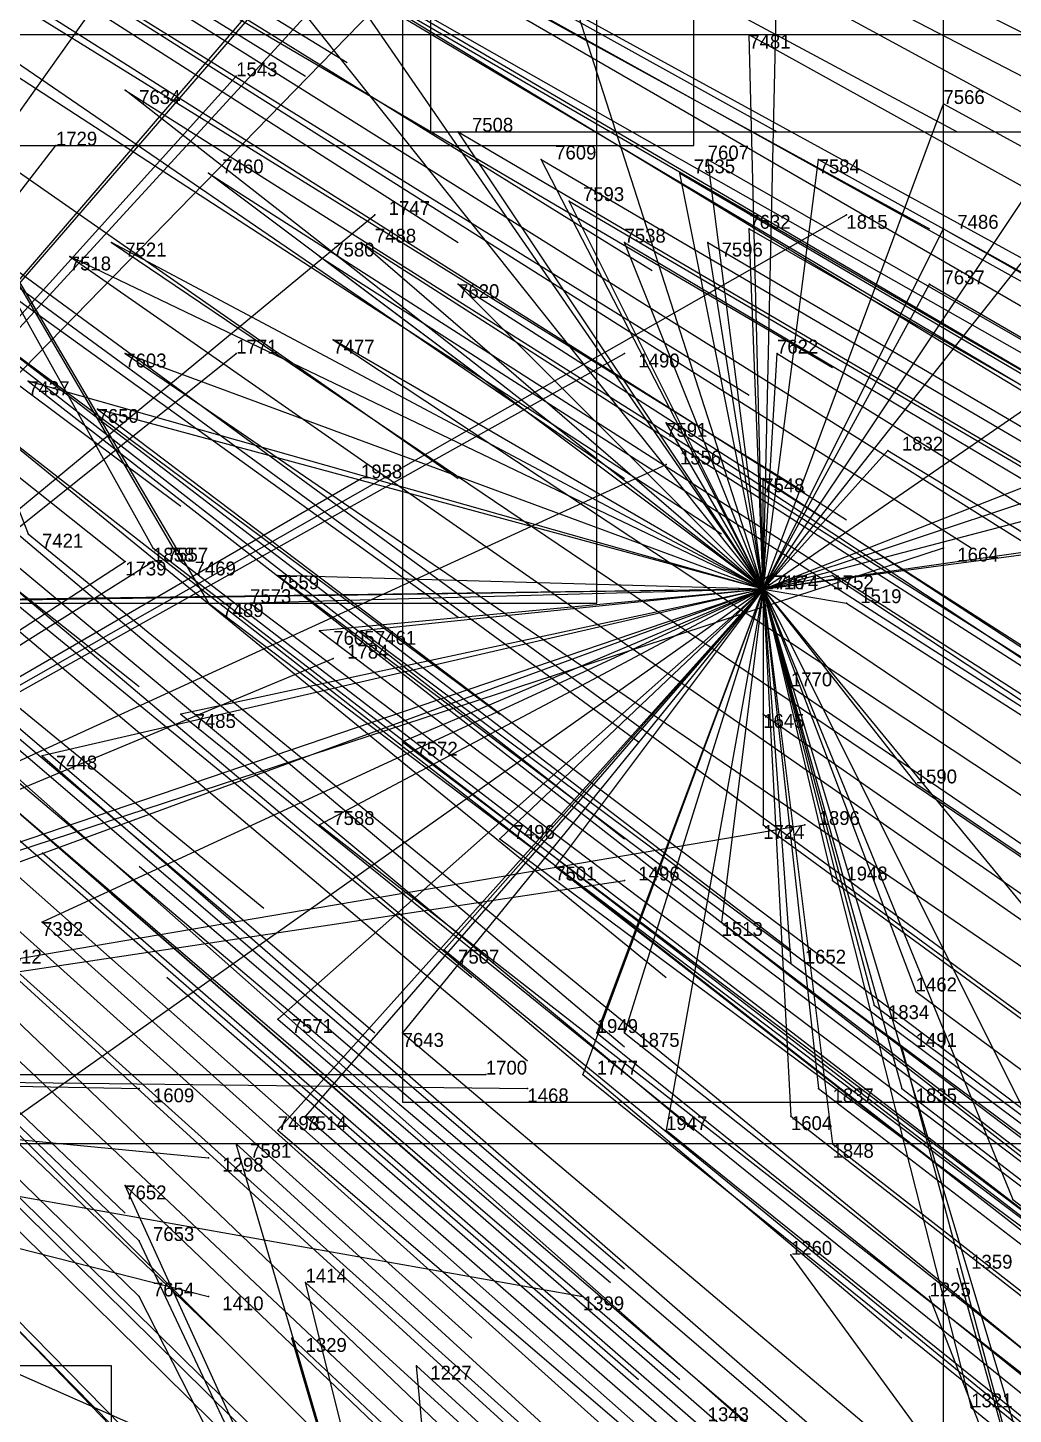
# Model space of a CAD drawing. Extents: x -0.5 to 0.59, y -0.5 to 0.59.
# Drawn here: x 0.256 to 0.327, y -0.2665 to -0.1665 of the extents above; entities that cross this region are included whole.
import ezdxf

# ---------------------------------------------------------------- set-up
doc = ezdxf.new("R2010")
doc.units = 0
for name, color, linetype in [('Clients', 3, 'CONTINUOUS'), ('Facilities', 3, 'CONTINUOUS'), ('Facilities_lines', 3, 'CONTINUOUS'), ('Min_max_boxes', 1, 'CONTINUOUS'), ('Normals', 1, 'CONTINUOUS'), ('Source_points', 5, 'CONTINUOUS'), ('Text', 3, 'CONTINUOUS')]:
    doc.layers.add(name, color=color, linetype=linetype)

msp = doc.modelspace()

# ---------------------------------------------------------------- linework, layer by layer
at = {"layer": 'Clients', "color": 5}
for p in [(0.308, -0.167, -0.876), (0.271, -0.17, -1.25), (0.263, -0.171, -0.786), (0.322, -0.172, -0.911), (0.287, -0.174, -0.84), (0.258, -0.175, -1.25), (0.293, -0.176, -0.855), (0.305, -0.176, -0.88), (0.313, -0.176, -0.898), (0.269, -0.177, -0.806), (0.303, -0.177, -0.878), (0.295, -0.179, -0.863), (0.281, -0.18, -1.25), (0.315, -0.18, -1.25), (0.308, -0.181, -0.892), (0.322, -0.181, -0.923), (0.262, -0.182, -0.799), (0.28, -0.182, -0.835), (0.299, -0.182, -0.875), (0.305, -0.182, -0.888), (0.259, -0.183, -0.793), (0.277, -0.183, -0.83), (0.287, -0.185, -0.854), (0.321, -0.185, -0.927), (0.278, -0.189, -0.84), (0.263, -0.19, -0.811), (0.271, -0.19, -1.25), (0.299, -0.19, -1.25), (0.31, -0.19, -0.908), (0.256, -0.192, -0.8), (0.261, -0.194, -0.813), (0.302, -0.195, -0.898), (0.318, -0.197, -0.935), (0.302, -0.198, -1.25), (0.28, -0.199, -1.25), (0.309, -0.199, -0.918), (0.256, -0.203, -0.818), (0.265, -0.204, -0.837), (0.322, -0.204, -1.25), (0.263, -0.205, -1.25), (0.265, -0.205, -1.25), (0.267, -0.205, -0.842), (0.274, -0.206, -0.857), (0.314, -0.206, -0.939), (0.309, -0.207, -1.25), (0.269, -0.208, -0.851), (0.272, -0.208, -0.855), (0.315, -0.208, -0.944), (0.277, -0.21, -0.869), (0.28, -0.21, -0.876), (0.278, -0.212, -1.25), (0.311, -0.214, -0.943), (0.267, -0.216, -0.86), (0.309, -0.216, -0.942), (0.283, -0.218, -0.894), (0.257, -0.219, -0.844), (0.32, -0.221, -0.971), (0.277, -0.224, -0.89), (0.309, -0.224, -0.955), (0.312, -0.224, -1.25), (0.29, -0.225, -0.917), (0.294, -0.227, -0.928), (0.299, -0.228, -1.25), (0.314, -0.228, -0.97), (0.257, -0.231, -0.863), (0.306, -0.231, -0.958), (0.286, -0.233, -0.923), (0.311, -0.234, -0.973), (0.32, -0.236, -0.993), (0.317, -0.237, -0.99), (0.274, -0.238, -0.909), (0.283, -0.239, -0.925), (0.297, -0.239, -0.952), (0.299, -0.239, -0.958), (0.319, -0.24, -1.25), (0.289, -0.242, -1.25), (0.296, -0.242, -0.956), (0.264, -0.243, -1.25), (0.292, -0.243, -1.25), (0.313, -0.243, -0.991), (0.319, -0.243, -1.003), (0.276, -0.245, -0.922), (0.311, -0.245, -0.99), (0.274, -0.246, -0.92), (0.302, -0.246, -0.974), (0.271, -0.247, -0.918), (0.314, -0.247, -0.999), (0.269, -0.248, -1.25), (0.263, -0.25, -0.907), (0.327, -0.251, -1.029), (0.264, -0.254, -0.916), (0.311, -0.255, -1.25), (0.323, -0.256, -1.25), (0.276, -0.257, -0.942), (0.264, -0.258, -0.923), (0.269, -0.258, -1.25), (0.296, -0.258, -1.25), (0.321, -0.258, -1.25), (0.275, -0.261, -0.949), (0.284, -0.263, -0.968), (0.324, -0.266, -1.046)]:
    msp.add_point(p, dxfattribs=at)
at = {"layer": 'Facilities', "color": 3}
msp.add_point((0.309, -0.207, -0.93), dxfattribs=at)
at = {"layer": 'Facilities_lines', "color": 3}
for p, q in [((0.309, -0.207, -0.93), (0.291, -0.151, -0.821)), ((0.236, -0.152, -0.703), (0.256, -0.203, -0.818)), ((0.236, -0.152, -0.703), (0.267, -0.205, -0.842)), ((0.236, -0.152, -0.703), (0.269, -0.208, -0.851)), ((0.236, -0.152, -0.703), (0.265, -0.204, -0.837)), ((0.206, -0.242, -1.25), (0.283, -0.153, -1.25)), ((0.206, -0.242, -1.25), (0.283, -0.158, -1.25)), ((0.309, -0.207, -0.93), (0.27, -0.158, -0.781)), ((0.206, -0.242, -1.25), (0.265, -0.159, -1.25)), ((0.206, -0.242, -1.25), (0.285, -0.161, -1.25)), ((0.309, -0.207, -0.93), (0.278, -0.162, -0.804)), ((0.206, -0.242, -1.25), (0.274, -0.163, -1.25)), ((0.309, -0.207, -0.93), (0.31, -0.163, -0.875)), ((0.309, -0.207, -0.93), (0.308, -0.167, -0.876)), ((0.206, -0.242, -1.25), (0.271, -0.17, -1.25)), ((0.309, -0.207, -0.93), (0.263, -0.171, -0.786)), ((0.309, -0.207, -0.93), (0.322, -0.172, -0.911)), ((0.309, -0.207, -0.93), (0.287, -0.174, -0.84)), ((0.309, -0.207, -0.93), (0.331, -0.174, -0.936)), ((0.206, -0.242, -1.25), (0.258, -0.175, -1.25)), ((0.309, -0.207, -0.93), (0.293, -0.176, -0.855)), ((0.309, -0.207, -0.93), (0.305, -0.176, -0.88)), ((0.309, -0.207, -0.93), (0.313, -0.176, -0.898)), ((0.309, -0.207, -0.93), (0.269, -0.177, -0.806)), ((0.309, -0.207, -0.93), (0.303, -0.177, -0.878)), ((0.309, -0.207, -0.93), (0.295, -0.179, -0.863)), ((0.206, -0.242, -1.25), (0.281, -0.18, -1.25)), ((0.206, -0.242, -1.25), (0.315, -0.18, -1.25)), ((0.309, -0.207, -0.93), (0.308, -0.181, -0.892)), ((0.309, -0.207, -0.93), (0.322, -0.181, -0.923)), ((0.309, -0.207, -0.93), (0.262, -0.182, -0.799)), ((0.309, -0.207, -0.93), (0.28, -0.182, -0.835)), ((0.309, -0.207, -0.93), (0.299, -0.182, -0.875)), ((0.309, -0.207, -0.93), (0.305, -0.182, -0.888)), ((0.309, -0.207, -0.93), (0.259, -0.183, -0.793)), ((0.309, -0.207, -0.93), (0.277, -0.183, -0.83)), ((0.309, -0.207, -0.93), (0.328, -0.183, -0.939)), ((0.309, -0.207, -0.93), (0.287, -0.185, -0.854)), ((0.309, -0.207, -0.93), (0.321, -0.185, -0.927)), ((0.309, -0.207, -0.93), (0.338, -0.187, -0.966)), ((0.309, -0.207, -0.93), (0.278, -0.189, -0.84)), ((0.206, -0.242, -1.25), (0.271, -0.19, -1.25)), ((0.206, -0.242, -1.25), (0.299, -0.19, -1.25)), ((0.309, -0.207, -0.93), (0.263, -0.19, -0.811)), ((0.309, -0.207, -0.93), (0.31, -0.19, -0.908)), ((0.309, -0.207, -0.93), (0.256, -0.192, -0.8)), ((0.309, -0.207, -0.93), (0.261, -0.194, -0.813)), ((0.309, -0.207, -0.93), (0.302, -0.195, -0.898)), ((0.309, -0.207, -0.93), (0.337, -0.196, -0.973)), ((0.309, -0.207, -0.93), (0.347, -0.197, -0.999)), ((0.309, -0.207, -0.93), (0.318, -0.197, -0.935)), ((0.206, -0.242, -1.25), (0.302, -0.198, -1.25)), ((0.206, -0.242, -1.25), (0.28, -0.199, -1.25)), ((0.309, -0.207, -0.93), (0.309, -0.199, -0.918)), ((0.309, -0.207, -0.93), (0.33, -0.2, -0.965)), ((0.309, -0.207, -0.93), (0.351, -0.201, -1.012)), ((0.309, -0.207, -0.93), (0.339, -0.203, -0.988)), ((0.206, -0.242, -1.25), (0.322, -0.204, -1.25)), ((0.206, -0.242, -1.25), (0.263, -0.205, -1.25)), ((0.206, -0.242, -1.25), (0.265, -0.205, -1.25)), ((0.309, -0.207, -0.93), (0.274, -0.206, -0.857)), ((0.309, -0.207, -0.93), (0.314, -0.206, -0.939)), ((0.206, -0.242, -1.25), (0.309, -0.207, -1.25)), ((0.309, -0.207, -0.93), (0.233, -0.208, -0.781)), ((0.309, -0.207, -0.93), (0.241, -0.208, -0.796)), ((0.309, -0.207, -0.93), (0.249, -0.229, -0.847)), ((0.309, -0.207, -0.93), (0.251, -0.248, -0.883)), ((0.309, -0.207, -0.93), (0.257, -0.219, -0.844)), ((0.309, -0.207, -0.93), (0.257, -0.231, -0.863)), ((0.309, -0.207, -0.93), (0.267, -0.216, -0.86)), ((0.309, -0.207, -0.93), (0.272, -0.208, -0.855)), ((0.309, -0.207, -0.93), (0.274, -0.246, -0.92)), ((0.309, -0.207, -0.93), (0.274, -0.238, -0.909)), ((0.309, -0.207, -0.93), (0.276, -0.245, -0.922)), ((0.309, -0.207, -0.93), (0.277, -0.224, -0.89)), ((0.309, -0.207, -0.93), (0.277, -0.21, -0.869)), ((0.309, -0.207, -0.93), (0.28, -0.21, -0.876)), ((0.309, -0.207, -0.93), (0.283, -0.218, -0.894)), ((0.309, -0.207, -0.93), (0.283, -0.239, -0.925)), ((0.309, -0.207, -0.93), (0.286, -0.233, -0.923)), ((0.309, -0.207, -0.93), (0.29, -0.225, -0.917)), ((0.309, -0.207, -0.93), (0.294, -0.227, -0.928)), ((0.309, -0.207, -0.93), (0.296, -0.242, -0.956)), ((0.309, -0.207, -0.93), (0.297, -0.239, -0.952)), ((0.309, -0.207, -0.93), (0.299, -0.239, -0.958)), ((0.309, -0.207, -0.93), (0.302, -0.246, -0.974)), ((0.309, -0.207, -0.93), (0.306, -0.231, -0.958)), ((0.309, -0.207, -0.93), (0.336, -0.261, -1.064)), ((0.309, -0.207, -0.93), (0.327, -0.267, -1.055)), ((0.309, -0.207, -0.93), (0.324, -0.266, -1.046)), ((0.309, -0.207, -0.93), (0.311, -0.245, -0.99)), ((0.309, -0.207, -0.93), (0.313, -0.243, -0.991)), ((0.309, -0.207, -0.93), (0.314, -0.247, -0.999)), ((0.309, -0.207, -0.93), (0.327, -0.251, -1.029)), ((0.309, -0.207, -0.93), (0.32, -0.236, -0.993)), ((0.309, -0.207, -0.93), (0.315, -0.208, -0.944)), ((0.309, -0.207, -0.93), (0.32, -0.221, -0.971)), ((0.309, -0.207, -0.93), (0.309, -0.216, -0.942)), ((0.309, -0.207, -0.93), (0.311, -0.234, -0.973)), ((0.309, -0.207, -0.93), (0.309, -0.224, -0.955)), ((0.309, -0.207, -0.93), (0.332, -0.235, -1.017)), ((0.309, -0.207, -0.93), (0.311, -0.214, -0.943)), ((0.309, -0.207, -0.93), (0.317, -0.237, -0.99)), ((0.309, -0.207, -0.93), (0.319, -0.243, -1.003)), ((0.309, -0.207, -0.93), (0.314, -0.228, -0.97)), ((0.206, -0.242, -1.25), (0.278, -0.212, -1.25)), ((0.206, -0.242, -1.25), (0.312, -0.224, -1.25)), ((0.206, -0.242, -1.25), (0.299, -0.228, -1.25)), ((0.33, -0.281, -1.25), (0.319, -0.24, -1.25)), ((0.206, -0.242, -1.25), (0.264, -0.243, -1.25)), ((0.206, -0.242, -1.25), (0.269, -0.248, -1.25)), ((0.206, -0.242, -1.25), (0.269, -0.258, -1.25)), ((0.206, -0.242, -1.25), (0.289, -0.242, -1.25)), ((0.206, -0.242, -1.25), (0.292, -0.243, -1.25)), ((0.206, -0.242, -1.25), (0.279, -0.274, -1.25)), ((0.206, -0.242, -1.25), (0.296, -0.258, -1.25)), ((0.288, -0.305, -1.05), (0.271, -0.247, -0.918)), ((0.288, -0.305, -1.05), (0.263, -0.25, -0.907)), ((0.288, -0.305, -1.05), (0.264, -0.254, -0.916)), ((0.33, -0.281, -1.25), (0.311, -0.255, -1.25)), ((0.33, -0.281, -1.25), (0.323, -0.256, -1.25)), ((0.288, -0.305, -1.05), (0.276, -0.257, -0.942)), ((0.288, -0.305, -1.05), (0.264, -0.258, -0.923)), ((0.33, -0.281, -1.25), (0.321, -0.258, -1.25)), ((0.288, -0.305, -1.05), (0.275, -0.261, -0.949)), ((0.288, -0.305, -1.05), (0.284, -0.263, -0.968))]:
    msp.add_line(p, q, dxfattribs=at)
at = {"layer": 'Min_max_boxes', "color": 1}
for p, q in [((0.304, -0.175, -1.25), (0.304, 0.034, -1.25)), ((0.304, -0.175, -1.25), (0.304, 0.034, -1.25)), ((0.283, 0.032, -1.25), (0.283, -0.244, -1.25)), ((0.283, 0.032, -1.25), (0.283, -0.244, -1.25)), ((0.285, -0.07, -1.073), (0.285, -0.174, -1.073)), ((0.285, -0.07, -0.78), (0.285, -0.174, -0.78)), ((0.297, -0.208, -0.851), (0.297, -0.091, -0.851)), ((0.297, -0.208, -0.551), (0.297, -0.091, -0.551)), ((0.322, -0.388, -1.25), (0.322, -0.15, -1.25)), ((0.322, -0.388, -1.25), (0.322, -0.15, -1.25)), ((0.43, -0.167, -1.25), (0.21, -0.167, -1.25)), ((0.43, -0.167, -1.245), (0.21, -0.167, -1.245)), ((0.285, -0.174, -1.073), (0.406, -0.174, -1.073)), ((0.285, -0.174, -0.78), (0.406, -0.174, -0.78)), ((0.285, -0.174, -1.073), (0.285, -0.174, -0.78)), ((0.067, -0.175, -1.25), (0.304, -0.175, -1.25)), ((0.067, -0.175, -1.25), (0.304, -0.175, -1.25)), ((0.304, -0.175, -1.25), (0.304, -0.175, -1.25)), ((0.167, -0.208, -0.851), (0.297, -0.208, -0.851)), ((0.167, -0.208, -0.551), (0.297, -0.208, -0.551)), ((0.297, -0.208, -0.851), (0.297, -0.208, -0.551)), ((0.283, -0.244, -1.25), (0.497, -0.244, -1.25)), ((0.283, -0.244, -1.25), (0.497, -0.244, -1.25)), ((0.283, -0.244, -1.25), (0.283, -0.244, -1.25)), ((0.345, -0.247, -1.145), (0.232, -0.247, -1.145)), ((0.345, -0.247, -0.907), (0.232, -0.247, -0.907)), ((0.262, -0.263, -1.161), (0.146, -0.263, -1.161)), ((0.262, -0.263, -0.832), (0.146, -0.263, -0.832)), ((0.262, -0.414, -1.161), (0.262, -0.263, -1.161)), ((0.262, -0.414, -0.832), (0.262, -0.263, -0.832)), ((0.262, -0.263, -1.161), (0.262, -0.263, -0.832))]:
    msp.add_line(p, q, dxfattribs=at)
at = {"layer": 'Normals', "color": 1}
for p, q in [((0.199, -0.12, -0.582), (0.279, -0.169, -0.545)), ((0.197, -0.121, -0.578), (0.276, -0.17, -0.541)), ((0.229, -0.129, -0.656), (0.31, -0.174, -0.619)), ((0.241, -0.13, -0.686), (0.323, -0.174, -0.649)), ((0.209, -0.132, -0.618), (0.287, -0.182, -0.58)), ((0.222, -0.135, -0.651), (0.301, -0.184, -0.613)), ((0.239, -0.136, -0.688), (0.321, -0.181, -0.651)), ((0.229, -0.144, -0.676), (0.308, -0.193, -0.638)), ((0.234, -0.144, -0.688), (0.314, -0.191, -0.65)), ((0.192, -0.145, -0.602), (0.267, -0.201, -0.565)), ((0.248, -0.145, -0.719), (0.329, -0.192, -0.682)), ((0.256, -0.145, -0.736), (0.337, -0.19, -0.699)), ((0.211, -0.146, -0.642), (0.287, -0.199, -0.604)), ((0.26, -0.146, -0.746), (0.342, -0.191, -0.709)), ((0.19, -0.147, -0.602), (0.263, -0.205, -0.563)), ((0.223, -0.147, -0.667), (0.299, -0.199, -0.628)), ((0.252, -0.147, -0.729), (0.333, -0.193, -0.692)), ((0.233, -0.151, -0.695), (0.312, -0.2, -0.657)), ((0.291, -0.151, -0.821), (0.374, -0.194, -0.784)), ((0.236, -0.152, -0.703), (0.315, -0.202, -0.666)), ((0.268, -0.152, -0.772), (0.349, -0.199, -0.734)), ((0.229, -0.153, -0.688), (0.306, -0.203, -0.649)), ((0.245, -0.154, -0.725), (0.324, -0.204, -0.688)), ((0.264, -0.154, -0.763), (0.343, -0.202, -0.726)), ((0.212, -0.155, -0.657), (0.287, -0.209, -0.618)), ((0.252, -0.156, -0.74), (0.33, -0.205, -0.703)), ((0.192, -0.157, -0.62), (0.264, -0.214, -0.582)), ((0.27, -0.158, -0.781), (0.349, -0.205, -0.743)), ((0.216, -0.161, -0.673), (0.29, -0.216, -0.635)), ((0.278, -0.162, -0.804), (0.358, -0.209, -0.767)), ((0.225, -0.163, -0.696), (0.3, -0.218, -0.658)), ((0.31, -0.163, -0.875), (0.391, -0.207, -0.838)), ((0.324, -0.165, -0.908), (0.407, -0.207, -0.871)), ((0.308, -0.167, -0.876), (0.389, -0.212, -0.838)), ((0.226, -0.168, -0.705), (0.299, -0.225, -0.667)), ((0.271, -0.17, -1.25), (0.271, -0.17, -1.15)), ((0.2, -0.171, -0.658), (0.271, -0.231, -0.621)), ((0.201, -0.171, -0.659), (0.273, -0.23, -0.622)), ((0.263, -0.171, -0.786), (0.342, -0.221, -0.748)), ((0.322, -0.172, -0.911), (0.403, -0.216, -0.874)), ((0.287, -0.174, -0.84), (0.367, -0.221, -0.802)), ((0.258, -0.175, -1.25), (0.258, -0.175, -1.15)), ((0.216, -0.176, -0.696), (0.288, -0.235, -0.659)), ((0.293, -0.176, -0.855), (0.373, -0.223, -0.817)), ((0.305, -0.176, -0.88), (0.385, -0.222, -0.842)), ((0.313, -0.176, -0.898), (0.394, -0.221, -0.861)), ((0.231, -0.177, -0.726), (0.302, -0.235, -0.689)), ((0.238, -0.177, -0.741), (0.311, -0.233, -0.704)), ((0.269, -0.177, -0.806), (0.347, -0.227, -0.768)), ((0.303, -0.177, -0.878), (0.383, -0.224, -0.84)), ((0.247, -0.178, -0.76), (0.322, -0.233, -0.723)), ((0.211, -0.179, -0.691), (0.281, -0.239, -0.654)), ((0.295, -0.179, -0.863), (0.375, -0.226, -0.826)), ((0.228, -0.18, -0.726), (0.299, -0.24, -0.688)), ((0.281, -0.18, -1.25), (0.281, -0.18, -1.15)), ((0.315, -0.18, -1.25), (0.315, -0.18, -1.15)), ((0.221, -0.181, -0.713), (0.292, -0.241, -0.676)), ((0.308, -0.181, -0.892), (0.388, -0.227, -0.854)), ((0.322, -0.181, -0.923), (0.403, -0.227, -0.886)), ((0.262, -0.182, -0.799), (0.339, -0.234, -0.761)), ((0.28, -0.182, -0.835), (0.358, -0.232, -0.798)), ((0.299, -0.182, -0.875), (0.378, -0.229, -0.837)), ((0.305, -0.182, -0.888), (0.385, -0.229, -0.851)), ((0.259, -0.183, -0.793), (0.335, -0.236, -0.755)), ((0.277, -0.183, -0.83), (0.355, -0.233, -0.793)), ((0.287, -0.185, -0.854), (0.365, -0.235, -0.816)), ((0.321, -0.185, -0.927), (0.402, -0.232, -0.89)), ((0.232, -0.186, -0.744), (0.304, -0.246, -0.707)), ((0.196, -0.188, -0.679), (0.263, -0.252, -0.642)), ((0.215, -0.188, -0.714), (0.285, -0.249, -0.677)), ((0.278, -0.189, -0.84), (0.355, -0.24, -0.803)), ((0.264, -0.254, -0.916), (0.197, -0.19, -0.953)), ((0.263, -0.19, -0.811), (0.339, -0.242, -0.773)), ((0.271, -0.19, -1.25), (0.271, -0.19, -1.15)), ((0.299, -0.19, -1.25), (0.299, -0.19, -1.15)), ((0.31, -0.19, -0.908), (0.389, -0.239, -0.872)), ((0.248, -0.191, -0.782), (0.321, -0.248, -0.745)), ((0.256, -0.192, -0.8), (0.329, -0.249, -0.762)), ((0.264, -0.258, -0.923), (0.197, -0.193, -0.96)), ((0.261, -0.194, -0.813), (0.335, -0.25, -0.775)), ((0.302, -0.195, -0.898), (0.379, -0.246, -0.861)), ((0.229, -0.196, -0.753), (0.299, -0.256, -0.716)), ((0.203, -0.197, -0.708), (0.27, -0.261, -0.671)), ((0.227, -0.197, -0.752), (0.298, -0.257, -0.715)), ((0.318, -0.197, -0.935), (0.397, -0.245, -0.898)), ((0.302, -0.198, -1.25), (0.302, -0.198, -1.15)), ((0.219, -0.199, -0.74), (0.288, -0.261, -0.702)), ((0.28, -0.199, -1.25), (0.28, -0.199, -1.15)), ((0.309, -0.199, -0.918), (0.387, -0.25, -0.882)), ((0.248, -0.201, -0.798), (0.319, -0.261, -0.761)), ((0.23, -0.203, -0.768), (0.3, -0.264, -0.731)), ((0.256, -0.203, -0.818), (0.328, -0.262, -0.78)), ((0.233, -0.204, -0.773), (0.303, -0.264, -0.736)), ((0.265, -0.204, -0.837), (0.339, -0.261, -0.801)), ((0.322, -0.204, -1.25), (0.322, -0.204, -1.15)), ((0.208, -0.205, -0.73), (0.274, -0.27, -0.692)), ((0.263, -0.205, -1.25), (0.263, -0.205, -1.15)), ((0.265, -0.205, -1.25), (0.265, -0.205, -1.15)), ((0.267, -0.205, -0.842), (0.341, -0.262, -0.806)), ((0.274, -0.206, -0.857), (0.348, -0.262, -0.82)), ((0.314, -0.206, -0.939), (0.391, -0.257, -0.902)), ((0.309, -0.207, -1.25), (0.309, -0.207, -1.15)), ((0.309, -0.207, -0.93), (0.386, -0.259, -0.893)), ((0.233, -0.208, -0.781), (0.303, -0.27, -0.744)), ((0.241, -0.208, -0.796), (0.311, -0.27, -0.76)), ((0.269, -0.208, -0.851), (0.343, -0.264, -0.814)), ((0.272, -0.208, -0.855), (0.346, -0.264, -0.819)), ((0.315, -0.208, -0.944), (0.393, -0.258, -0.906)), ((0.277, -0.21, -0.869), (0.351, -0.266, -0.832)), ((0.28, -0.21, -0.876), (0.355, -0.266, -0.84)), ((0.278, -0.212, -1.25), (0.278, -0.212, -1.15)), ((0.311, -0.214, -0.943), (0.387, -0.266, -0.905)), ((0.267, -0.216, -0.86), (0.34, -0.275, -0.823)), ((0.309, -0.216, -0.942), (0.385, -0.269, -0.905)), ((0.288, -0.283, -1.01), (0.222, -0.218, -1.048)), ((0.283, -0.218, -0.894), (0.357, -0.274, -0.857)), ((0.257, -0.219, -0.844), (0.327, -0.28, -0.807)), ((0.217, -0.221, -0.774), (0.282, -0.288, -0.737)), ((0.32, -0.221, -0.971), (0.397, -0.273, -0.934)), ((0.277, -0.224, -0.89), (0.35, -0.281, -0.853)), ((0.309, -0.224, -0.955), (0.384, -0.279, -0.917)), ((0.312, -0.224, -1.25), (0.312, -0.224, -1.15)), ((0.29, -0.225, -0.917), (0.364, -0.28, -0.879)), ((0.327, -0.287, -1.087), (0.257, -0.226, -1.125)), ((0.334, -0.287, -1.101), (0.264, -0.227, -1.139)), ((0.294, -0.227, -0.928), (0.367, -0.284, -0.891)), ((0.224, -0.228, -0.799), (0.289, -0.294, -0.762)), ((0.299, -0.228, -1.25), (0.299, -0.228, -1.15)), ((0.314, -0.228, -0.97), (0.389, -0.283, -0.933)), ((0.249, -0.229, -0.847), (0.318, -0.291, -0.809)), ((0.332, -0.29, -1.101), (0.262, -0.229, -1.139)), ((0.257, -0.231, -0.863), (0.326, -0.293, -0.825)), ((0.306, -0.231, -0.958), (0.379, -0.287, -0.92)), ((0.286, -0.233, -0.923), (0.358, -0.292, -0.885)), ((0.254, -0.234, -0.862), (0.322, -0.296, -0.824)), ((0.311, -0.234, -0.973), (0.385, -0.289, -0.936)), ((0.336, -0.296, -1.119), (0.266, -0.235, -1.156)), ((0.311, -0.302, -1.083), (0.245, -0.236, -1.12)), ((0.318, -0.3, -1.092), (0.25, -0.236, -1.129)), ((0.32, -0.236, -0.993), (0.394, -0.291, -0.957)), ((0.321, -0.301, -1.1), (0.254, -0.237, -1.137)), ((0.317, -0.237, -0.99), (0.392, -0.293, -0.953)), ((0.274, -0.238, -0.909), (0.345, -0.299, -0.872)), ((0.283, -0.239, -0.925), (0.354, -0.299, -0.888)), ((0.297, -0.239, -0.952), (0.369, -0.297, -0.915)), ((0.299, -0.239, -0.958), (0.372, -0.297, -0.92)), ((0.319, -0.24, -1.25), (0.319, -0.24, -1.15)), ((0.289, -0.242, -1.25), (0.289, -0.242, -1.15)), ((0.296, -0.242, -0.956), (0.368, -0.3, -0.919)), ((0.264, -0.243, -1.25), (0.264, -0.243, -1.15)), ((0.292, -0.243, -1.25), (0.292, -0.243, -1.15)), ((0.313, -0.243, -0.991), (0.387, -0.3, -0.955)), ((0.319, -0.243, -1.003), (0.393, -0.3, -0.966)), ((0.276, -0.245, -0.922), (0.346, -0.306, -0.885)), ((0.311, -0.245, -0.99), (0.384, -0.302, -0.953)), ((0.274, -0.246, -0.92), (0.344, -0.306, -0.882)), ((0.302, -0.246, -0.974), (0.374, -0.304, -0.937)), ((0.271, -0.247, -0.918), (0.34, -0.31, -0.881)), ((0.314, -0.247, -0.999), (0.387, -0.304, -0.962)), ((0.269, -0.248, -1.25), (0.269, -0.248, -1.15)), ((0.318, -0.315, -1.12), (0.252, -0.25, -1.157)), ((0.263, -0.25, -0.907), (0.33, -0.314, -0.87)), ((0.311, -0.317, -1.111), (0.246, -0.251, -1.147)), ((0.327, -0.251, -1.029), (0.4, -0.307, -0.993)), ((0.311, -0.255, -1.25), (0.311, -0.255, -1.15)), ((0.323, -0.256, -1.25), (0.323, -0.256, -1.15)), ((0.276, -0.257, -0.942), (0.344, -0.319, -0.905)), ((0.269, -0.258, -1.25), (0.269, -0.258, -1.15)), ((0.296, -0.258, -1.25), (0.296, -0.258, -1.15)), ((0.321, -0.258, -1.25), (0.321, -0.258, -1.15)), ((0.275, -0.261, -0.949), (0.343, -0.325, -0.913)), ((0.284, -0.263, -0.968), (0.353, -0.326, -0.931)), ((0.324, -0.266, -1.046), (0.395, -0.324, -1.009))]:
    msp.add_line(p, q, dxfattribs=at)
at = {"layer": 'Source_points', "color": 5}
for p in [(0.308, -0.167, -0.876), (0.271, -0.17, -1.25), (0.263, -0.171, -0.786), (0.322, -0.172, -0.911), (0.287, -0.174, -0.84), (0.258, -0.175, -1.25), (0.293, -0.176, -0.855), (0.305, -0.176, -0.88), (0.313, -0.176, -0.898), (0.269, -0.177, -0.806), (0.303, -0.177, -0.878), (0.295, -0.179, -0.863), (0.281, -0.18, -1.25), (0.315, -0.18, -1.25), (0.308, -0.181, -0.892), (0.322, -0.181, -0.923), (0.262, -0.182, -0.799), (0.28, -0.182, -0.835), (0.299, -0.182, -0.875), (0.305, -0.182, -0.888), (0.259, -0.183, -0.793), (0.277, -0.183, -0.83), (0.287, -0.185, -0.854), (0.321, -0.185, -0.927), (0.278, -0.189, -0.84), (0.263, -0.19, -0.811), (0.271, -0.19, -1.25), (0.299, -0.19, -1.25), (0.31, -0.19, -0.908), (0.256, -0.192, -0.8), (0.261, -0.194, -0.813), (0.302, -0.195, -0.898), (0.318, -0.197, -0.935), (0.302, -0.198, -1.25), (0.28, -0.199, -1.25), (0.309, -0.199, -0.918), (0.256, -0.203, -0.818), (0.265, -0.204, -0.837), (0.322, -0.204, -1.25), (0.263, -0.205, -1.25), (0.265, -0.205, -1.25), (0.267, -0.205, -0.842), (0.274, -0.206, -0.857), (0.314, -0.206, -0.939), (0.309, -0.207, -1.25), (0.309, -0.207, -0.93), (0.269, -0.208, -0.851), (0.272, -0.208, -0.855), (0.315, -0.208, -0.944), (0.277, -0.21, -0.869), (0.28, -0.21, -0.876), (0.278, -0.212, -1.25), (0.311, -0.214, -0.943), (0.267, -0.216, -0.86), (0.309, -0.216, -0.942), (0.283, -0.218, -0.894), (0.257, -0.219, -0.844), (0.32, -0.221, -0.971), (0.277, -0.224, -0.89), (0.309, -0.224, -0.955), (0.312, -0.224, -1.25), (0.29, -0.225, -0.917), (0.294, -0.227, -0.928), (0.299, -0.228, -1.25), (0.314, -0.228, -0.97), (0.257, -0.231, -0.863), (0.306, -0.231, -0.958), (0.286, -0.233, -0.923), (0.311, -0.234, -0.973), (0.32, -0.236, -0.993), (0.317, -0.237, -0.99), (0.274, -0.238, -0.909), (0.283, -0.239, -0.925), (0.297, -0.239, -0.952), (0.299, -0.239, -0.958), (0.319, -0.24, -1.25), (0.289, -0.242, -1.25), (0.296, -0.242, -0.956), (0.264, -0.243, -1.25), (0.292, -0.243, -1.25), (0.313, -0.243, -0.991), (0.319, -0.243, -1.003), (0.276, -0.245, -0.922), (0.311, -0.245, -0.99), (0.274, -0.246, -0.92), (0.302, -0.246, -0.974), (0.271, -0.247, -0.918), (0.314, -0.247, -0.999), (0.269, -0.248, -1.25), (0.263, -0.25, -0.907), (0.327, -0.251, -1.029), (0.264, -0.254, -0.916), (0.311, -0.255, -1.25), (0.323, -0.256, -1.25), (0.276, -0.257, -0.942), (0.264, -0.258, -0.923), (0.269, -0.258, -1.25), (0.296, -0.258, -1.25), (0.321, -0.258, -1.25), (0.275, -0.261, -0.949), (0.284, -0.263, -0.968), (0.324, -0.266, -1.046)]:
    msp.add_point(p, dxfattribs=at)

# ---------------------------------------------------------------- texts
at = {"layer": 'Text', "color": 3}
for s, p in [('7481', (0.308, -0.168, -0.876)), ('1543', (0.271, -0.17, -1.25)), ('7634', (0.264, -0.172, -0.786)), ('7566', (0.322, -0.172, -0.911)), ('7508', (0.288, -0.174, -0.84)), ('1729', (0.258, -0.175, -1.25)), ('7609', (0.294, -0.176, -0.855)), ('7607', (0.305, -0.176, -0.88)), ('7460', (0.27, -0.177, -0.806)), ('7535', (0.304, -0.177, -0.878)), ('7584', (0.313, -0.177, -0.898)), ('7593', (0.296, -0.179, -0.863)), ('1747', (0.282, -0.18, -1.25)), ('7632', (0.308, -0.181, -0.892)), ('1815', (0.315, -0.181, -1.25)), ('7486', (0.323, -0.181, -0.923)), ('7488', (0.281, -0.182, -0.835)), ('7538', (0.299, -0.182, -0.875)), ('7521', (0.263, -0.183, -0.799)), ('7580', (0.278, -0.183, -0.83)), ('7596', (0.306, -0.183, -0.888)), ('7518', (0.259, -0.184, -0.793)), ('7637', (0.322, -0.185, -0.927)), ('7620', (0.287, -0.186, -0.854)), ('7622', (0.31, -0.19, -0.908)), ('7603', (0.263, -0.191, -0.811)), ('1771', (0.271, -0.19, -1.25)), ('7477', (0.278, -0.19, -0.84)), ('1490', (0.3, -0.191, -1.25)), ('7437', (0.256, -0.193, -0.8)), ('7650', (0.261, -0.195, -0.813)), ('7591', (0.302, -0.196, -0.898)), ('1832', (0.319, -0.197, -0.935)), ('1556', (0.303, -0.198, -1.25)), ('1958', (0.28, -0.199, -1.25)), ('7548', (0.309, -0.2, -0.918)), ('7421', (0.257, -0.204, -0.818)), ('1858', (0.265, -0.205, -1.25)), ('1664', (0.323, -0.205, -1.25)), ('1739', (0.263, -0.206, -1.25)), ('7557', (0.266, -0.205, -0.837)), ('7469', (0.268, -0.206, -0.842)), ('7559', (0.274, -0.207, -0.857)), ('1716', (0.309, -0.207, -1.25)), ('1752', (0.314, -0.207, -0.939)), ('7573', (0.272, -0.208, -0.855)), ('7474', (0.31, -0.207, -0.93)), ('1519', (0.316, -0.208, -0.944)), ('7489', (0.27, -0.209, -0.851)), ('7605', (0.278, -0.211, -0.869)), ('7461', (0.281, -0.211, -0.876)), ('1784', (0.279, -0.212, -1.25)), ('1770', (0.311, -0.214, -0.943)), ('7485', (0.268, -0.217, -0.86)), ('1645', (0.309, -0.217, -0.942)), ('7572', (0.284, -0.219, -0.894)), ('7448', (0.258, -0.22, -0.844)), ('1590', (0.32, -0.221, -0.971)), ('7588', (0.278, -0.224, -0.89)), ('1896', (0.313, -0.224, -1.25)), ('7496', (0.291, -0.225, -0.917)), ('1724', (0.309, -0.225, -0.955)), ('7501', (0.294, -0.228, -0.928)), ('1496', (0.3, -0.228, -1.25)), ('1948', (0.315, -0.228, -0.97)), ('7392', (0.257, -0.232, -0.863)), ('1513', (0.306, -0.232, -0.958)), ('7412', (0.254, -0.234, -0.862)), ('7507', (0.287, -0.234, -0.923)), ('1652', (0.312, -0.234, -0.973)), ('1462', (0.32, -0.236, -0.993)), ('1834', (0.318, -0.238, -0.99)), ('1949', (0.297, -0.239, -0.952)), ('7571', (0.275, -0.239, -0.909)), ('7643', (0.283, -0.24, -0.925)), ('1875', (0.3, -0.24, -0.958)), ('1491', (0.32, -0.24, -1.25)), ('1700', (0.289, -0.242, -1.25)), ('1777', (0.297, -0.242, -0.956)), ('1609', (0.265, -0.244, -1.25)), ('1468', (0.292, -0.244, -1.25)), ('1837', (0.314, -0.244, -0.991)), ('1835', (0.32, -0.244, -1.003)), ('7493', (0.274, -0.246, -0.92)), ('1947', (0.302, -0.246, -0.974)), ('1604', (0.311, -0.246, -0.99)), ('7514', (0.276, -0.246, -0.922)), ('7581', (0.272, -0.248, -0.918)), ('1848', (0.314, -0.248, -0.999)), ('1298', (0.27, -0.249, -1.25)), ('7652', (0.263, -0.251, -0.907)), ('7653', (0.265, -0.254, -0.916)), ('1260', (0.311, -0.255, -1.25)), ('1359', (0.324, -0.256, -1.25)), ('7654', (0.265, -0.258, -0.923)), ('1414', (0.276, -0.257, -0.942)), ('1225', (0.321, -0.258, -1.25)), ('1410', (0.27, -0.259, -1.25)), ('1399', (0.296, -0.259, -1.25)), ('1329', (0.276, -0.262, -0.949)), ('1227', (0.285, -0.264, -0.968)), ('1321', (0.324, -0.266, -1.046)), ('1343', (0.305, -0.267, -1.012))]:
    msp.add_text(s, height=0.001, dxfattribs=at).set_placement(p)

doc.saveas('drawing.dxf')
